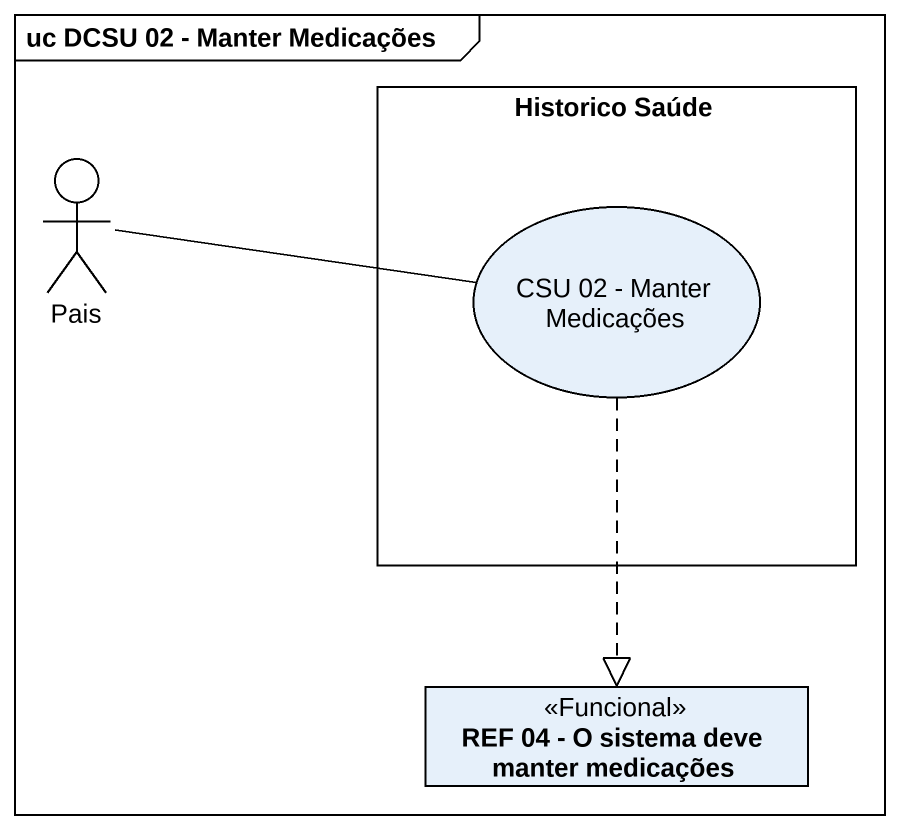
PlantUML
@startuml
mainframe uc DCSU 02 - Manter Medicações
allowmixing
hide circle
hide empty members
rectangle "Historico Saúde" as Historico_Saúde {
  usecase "CSU 02 - Manter Medicações" as CSU_02_Manter_Medicações
}
actor Pais
class "REF 04 - O sistema deve manter medicações" as REF_04_O_sistema_deve <<Funcional>>
Pais -right- CSU_02_Manter_Medicações
CSU_02_Manter_Medicações ..|> REF_04_O_sistema_deve
@enduml
